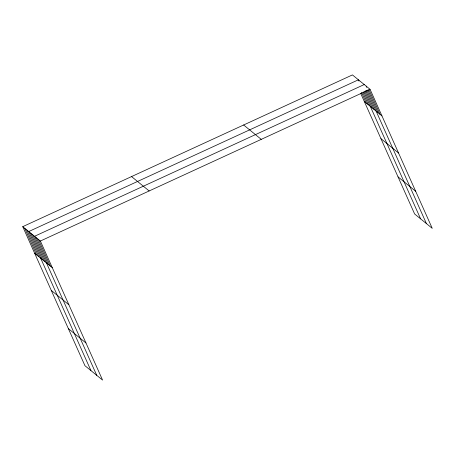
<?xml version="1.0" encoding="UTF-8"?>
<svg xmlns="http://www.w3.org/2000/svg" width="455" height="455" viewBox="0 0 455 455"><rect width="100%" height="100%" fill="white"/><g stroke="black" fill="none" stroke-linecap="round" stroke-linejoin="round"><path stroke-width="0.68" d="M22.75 226.653L40.37 241.031L102.568 380.084L84.954 365.712L22.75 226.653L352.432 74.916L370.046 89.288L432.25 228.347L414.63 213.969L360.656 93.303M364.233 84.545L34.552 236.287L96.756 375.341M40.37 241.031L370.046 89.288M364.341 101.545L381.961 115.923M380.937 138.644L398.557 153.022M398.04 176.87L415.654 191.248M243.635 124.988L261.255 139.361M131.546 176.58L149.16 190.952M34.66 253.281L52.279 267.659M51.256 290.387L68.876 304.759M68.358 328.607L85.972 342.985M368.959 89.612L380.022 114.341M366.173 86.126L366.741 87.394M367.873 89.931L378.082 112.76M366.787 90.255L426.437 223.604M365.701 90.573L374.209 109.598M364.899 91.529L372.27 108.017M358.989 81.07L358.421 79.801L28.739 231.544L90.943 370.598M363.807 91.847L420.625 218.861M362.948 92.757L368.334 104.804M361.515 92.399L366.338 103.177M38.43 239.449L50.34 266.078M36.491 237.868L48.406 264.497M32.618 234.706L44.527 261.335M30.678 233.125L42.588 259.754M26.743 229.911L38.658 256.54M24.746 228.285L36.662 254.914"/></g></svg>
